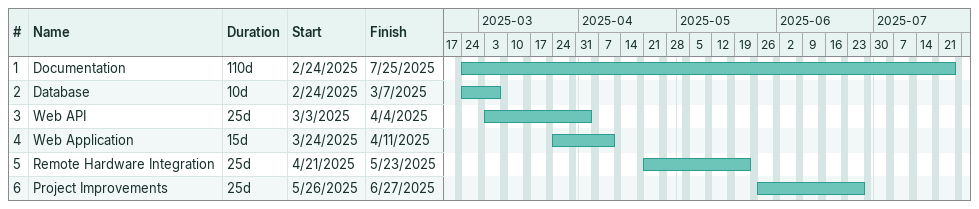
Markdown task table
| ID | Task | Duration | Start | Finish |
|---|---|---|---|---|
| 1 | Documentation | 110d | 2025-02-24 | 2025-07-25 |
| 2 | Database | 10d | 2025-02-24 | 2025-03-07 |
| 3 | Web API | 25d | 2025-03-03 | 2025-04-04 |
| 4 | Web Application | 15d | 2025-03-24 | 2025-04-11 |
| 5 | Remote Hardware Integration | 25d | 2025-04-21 | 2025-05-23 |
| 6 | Project Improvements | 25d | 2025-05-26 | 2025-06-27 |
